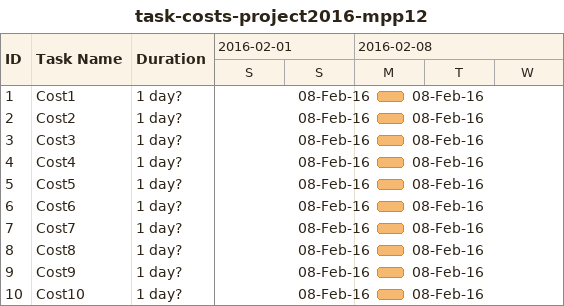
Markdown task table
task-costs-project2016-mpp12

| ID | Task | Duration | Start | Finish |
|---|---|---|---|---|
| 1 | Cost1 | 1d? | 2016-02-08 | 2016-02-08 |
| 2 | Cost2 | 1d? | 2016-02-08 | 2016-02-08 |
| 3 | Cost3 | 1d? | 2016-02-08 | 2016-02-08 |
| 4 | Cost4 | 1d? | 2016-02-08 | 2016-02-08 |
| 5 | Cost5 | 1d? | 2016-02-08 | 2016-02-08 |
| 6 | Cost6 | 1d? | 2016-02-08 | 2016-02-08 |
| 7 | Cost7 | 1d? | 2016-02-08 | 2016-02-08 |
| 8 | Cost8 | 1d? | 2016-02-08 | 2016-02-08 |
| 9 | Cost9 | 1d? | 2016-02-08 | 2016-02-08 |
| 10 | Cost10 | 1d? | 2016-02-08 | 2016-02-08 |
